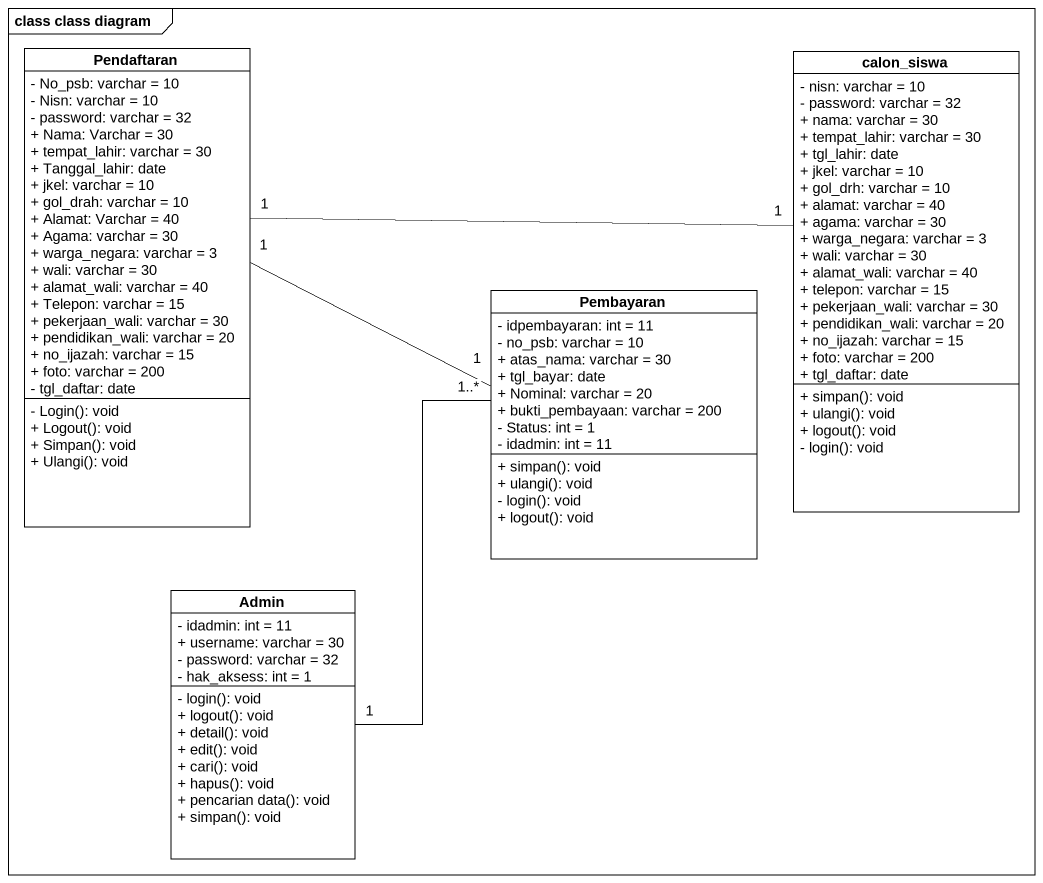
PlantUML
@startuml
mainframe class class diagram
hide circle
hide empty members
skinparam classAttributeIconSize 0
class Pendaftaran {
  - No_psb: varchar = 10
  - Nisn: varchar = 10
  - password: varchar = 32
  + Nama: Varchar = 30
  + tempat_lahir: varchar = 30
  + Tanggal_lahir: date
  + jkel: varchar = 10
  + gol_drah: varchar = 10
  + Alamat: Varchar = 40
  + Agama: varchar = 30
  + warga_negara: varchar = 3
  + wali: varchar = 30
  + alamat_wali: varchar = 40
  + Telepon: varchar = 15
  + pekerjaan_wali: varchar = 30
  + pendidikan_wali: varchar = 20
  + no_ijazah: varchar = 15
  + foto: varchar = 200
  - tgl_daftar: date
  - Login(): void
  + Logout(): void
  + Simpan(): void
  + Ulangi(): void
}
class calon_siswa {
  - nisn: varchar = 10
  - password: varchar = 32
  + nama: varchar = 30
  + tempat_lahir: varchar = 30
  + tgl_lahir: date
  + jkel: varchar = 10
  + gol_drh: varchar = 10
  + alamat: varchar = 40
  + agama: varchar = 30
  + warga_negara: varchar = 3
  + wali: varchar = 30
  + alamat_wali: varchar = 40
  + telepon: varchar = 15
  + pekerjaan_wali: varchar = 30
  + pendidikan_wali: varchar = 20
  + no_ijazah: varchar = 15
  + foto: varchar = 200
  + tgl_daftar: date
  + simpan(): void
  + ulangi(): void
  + logout(): void
  - login(): void
}
class Pembayaran {
  - idpembayaran: int = 11
  - no_psb: varchar = 10
  + atas_nama: varchar = 30
  + tgl_bayar: date
  + Nominal: varchar = 20
  + bukti_pembayaan: varchar = 200
  - Status: int = 1
  - idadmin: int = 11
  + simpan(): void
  + ulangi(): void
  - login(): void
  + logout(): void
}
class Admin {
  - idadmin: int = 11
  + username: varchar = 30
  - password: varchar = 32
  - hak_aksess: int = 1
  - login(): void
  + logout(): void
  + detail(): void
  + edit(): void
  + cari(): void
  + hapus(): void
  + pencarian data(): void
  + simpan(): void
}
Pendaftaran "1" -right- "1" calon_siswa
Pendaftaran "1" -right- "1" Pembayaran
Pembayaran "1..*" -- "1" Admin
@enduml
